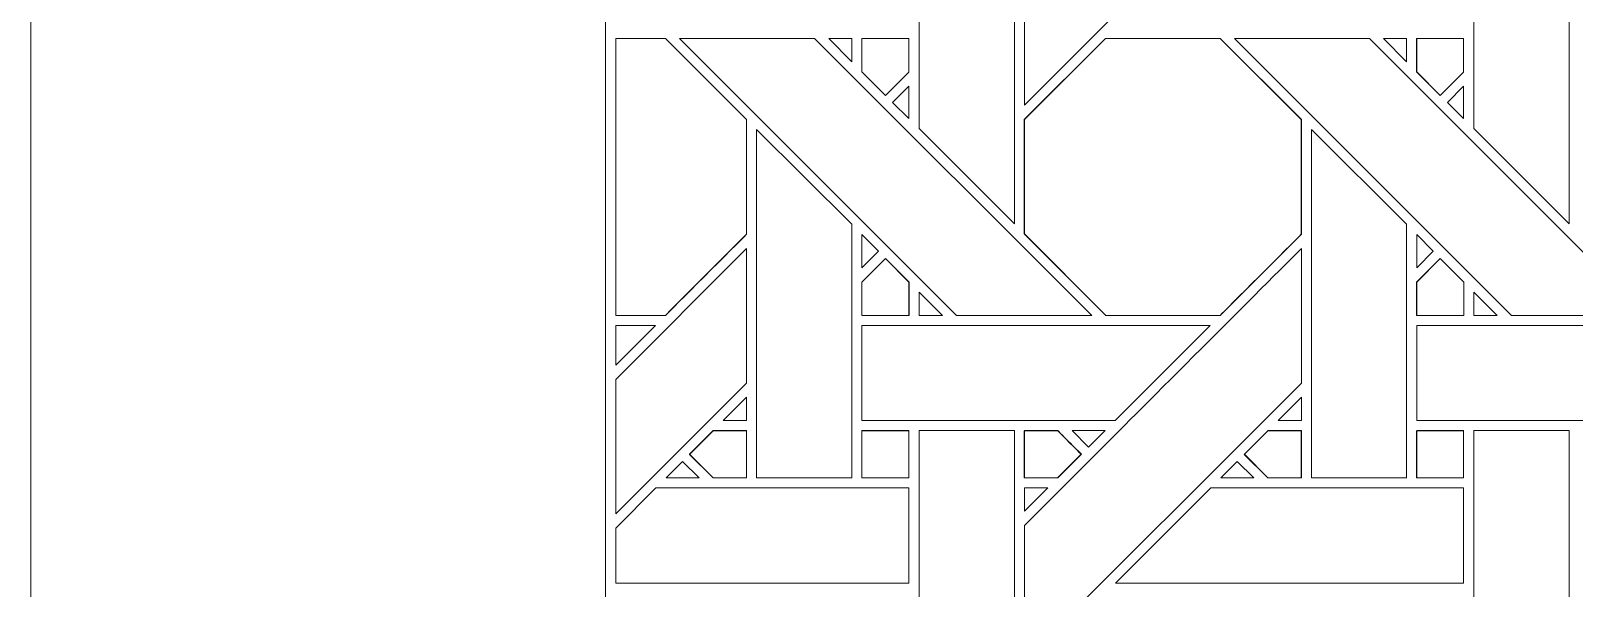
# Model space of a CAD drawing. Header units: inches. Extents: x 2.4 to 22.4, y -0.9 to 19.1.
# Drawn here: x 2.383 to 5.022, y 1.276 to 2.229 of the extents above; entities that cross this region are included whole.
import ezdxf

# ---------------------------------------------------------------- set-up
doc = ezdxf.new("R2010")
doc.units = ezdxf.units.IN
doc.header["$MEASUREMENT"] = 0
doc.layers.add('Design', color=7, linetype='Continuous', lineweight=0)

msp = doc.modelspace()

# ---------------------------------------------------------------- linework, layer by layer
at = {"layer": 'Design'}
for points, knots in [([(2.3829, 19.0948), (2.3829, 19.0948), (2.3829, -0.9052), (2.3829, -0.9052), (2.3829, -0.9052), (22.3829, -0.9052), (22.3829, -0.9052), (22.3829, -0.9052), (22.3829, 19.0948), (22.3829, 19.0948), (22.3829, 19.0948), (2.3829, 19.0948), (2.3829, 19.0948)], [0, 0, 0, 0, 1, 1, 1, 2, 2, 2, 3, 3, 3, 4, 4, 4, 4]), ([(3.3653, 18.1123), (3.3653, 18.1123), (3.3653, 0.0772), (3.3653, 0.0772), (3.3653, 0.0772), (21.4004, 0.0772), (21.4004, 0.0772), (21.4004, 0.0772), (21.4004, 18.1123), (21.4004, 18.1123), (21.4004, 18.1123), (3.3653, 18.1123), (3.3653, 18.1123)], [0, 0, 0, 0, 1, 1, 1, 2, 2, 2, 3, 3, 3, 4, 4, 4, 4]), ([(4.2182, 2.4683), (4.2676, 2.5174), (4.5, 2.7501), (4.5555, 2.8056), (4.5555, 2.8056), (4.5555, 2.5756), (4.5555, 2.5756), (4.5555, 2.5756), (4.0818, 2.1019), (4.0818, 2.1019), (4.0818, 2.1019), (4.0818, 2.332), (4.0818, 2.332), (4.0818, 2.332), (4.2182, 2.4683), (4.2182, 2.4683)], [0, 0, 0, 0, 1, 1, 1, 2, 2, 2, 3, 3, 3, 4, 4, 4, 5, 5, 5, 5]), ([(4.0647, 2.4941), (4.0647, 2.4941), (4.0647, 1.899), (4.0647, 1.899), (4.0647, 1.899), (3.9018, 2.0619), (3.9018, 2.0619), (3.9018, 2.0619), (3.9018, 2.4941), (3.9018, 2.4941), (3.9018, 2.4941), (4.0647, 2.4941), (4.0647, 2.4941)], [0, 0, 0, 0, 1, 1, 1, 2, 2, 2, 3, 3, 3, 4, 4, 4, 4]), ([(5.0134, 2.4941), (5.0134, 2.4941), (5.0134, 1.899), (5.0134, 1.899), (5.0134, 1.899), (4.8505, 2.0619), (4.8505, 2.0619), (4.8505, 2.0619), (4.8505, 2.4941), (4.8505, 2.4941), (4.8505, 2.4941), (5.0134, 2.4941), (5.0134, 2.4941)], [0, 0, 0, 0, 1, 1, 1, 2, 2, 2, 3, 3, 3, 4, 4, 4, 4]), ([(3.4679, 2.2161), (3.4679, 2.2161), (3.6066, 2.0774), (3.6066, 2.0774), (3.6066, 2.0774), (3.6066, 1.8812), (3.6066, 1.8812), (3.5888, 1.8632), (3.4769, 1.7515), (3.4679, 1.7425), (3.4679, 1.7425), (3.3829, 1.7425), (3.3829, 1.7425), (3.3829, 1.7425), (3.3829, 2.2161), (3.3829, 2.2161), (3.3829, 2.2161), (3.4679, 2.2161), (3.4679, 2.2161)], [0, 0, 0, 0, 1, 1, 1, 2, 2, 2, 3, 3, 3, 4, 4, 4, 5, 5, 5, 6, 6, 6, 6]), ([(3.468, 2.2161), (3.468, 2.2161), (3.6068, 2.0775), (3.6068, 2.0775), (3.6068, 2.0775), (3.6068, 1.8813), (3.6068, 1.8813), (3.589, 1.8634), (3.4771, 1.7516), (3.4681, 1.7425), (3.4681, 1.7425), (3.3829, 1.7425), (3.3829, 1.7425), (3.3829, 1.7425), (3.3829, 2.2161), (3.3829, 2.2161), (3.3829, 2.2161), (3.468, 2.2161), (3.468, 2.2161)], [0, 0, 0, 0, 1, 1, 1, 2, 2, 2, 3, 3, 3, 4, 4, 4, 5, 5, 5, 6, 6, 6, 6]), ([(3.4923, 2.2162), (3.4923, 2.2162), (3.7232, 2.2162), (3.7232, 2.2162), (3.7232, 2.2162), (4.1969, 1.7426), (4.1969, 1.7426), (4.1969, 1.7426), (3.9658, 1.7426), (3.9658, 1.7426), (3.9658, 1.7426), (3.4923, 2.2162), (3.4923, 2.2162)], [0, 0, 0, 0, 1, 1, 1, 2, 2, 2, 3, 3, 3, 4, 4, 4, 4]), ([(3.7473, 2.2162), (3.7473, 2.2162), (3.7868, 2.2162), (3.7868, 2.2162), (3.7868, 2.2162), (3.7868, 2.1764), (3.7868, 2.1764), (3.7868, 2.1764), (3.7473, 2.2162), (3.7473, 2.2162)], [0, 0, 0, 0, 1, 1, 1, 2, 2, 2, 3, 3, 3, 3]), ([(3.8841, 2.2161), (3.8841, 2.2161), (3.8841, 2.1585), (3.8841, 2.1585), (3.8841, 2.1585), (3.8441, 2.1186), (3.8441, 2.1186), (3.8441, 2.1186), (3.8038, 2.1589), (3.8038, 2.1589), (3.8038, 2.1589), (3.8038, 2.2161), (3.8038, 2.2161), (3.8038, 2.2161), (3.8841, 2.2161), (3.8841, 2.2161)], [0, 0, 0, 0, 1, 1, 1, 2, 2, 2, 3, 3, 3, 4, 4, 4, 5, 5, 5, 5]), ([(3.8443, 2.1187), (3.8443, 2.1187), (3.804, 2.159), (3.804, 2.159), (3.804, 2.159), (3.804, 2.2162), (3.804, 2.2162), (3.804, 2.2162), (3.8842, 2.2162), (3.8842, 2.2162), (3.8842, 2.2162), (3.8842, 2.1586), (3.8842, 2.1586), (3.8842, 2.1586), (3.8443, 2.1187), (3.8443, 2.1187)], [0, 0, 0, 0, 1, 1, 1, 2, 2, 2, 3, 3, 3, 4, 4, 4, 5, 5, 5, 5]), ([(4.2204, 2.2161), (4.2204, 2.2161), (4.4166, 2.2161), (4.4166, 2.2161), (4.4166, 2.2161), (4.5554, 2.0774), (4.5554, 2.0774), (4.5554, 2.0774), (4.5554, 1.8812), (4.5554, 1.8812), (4.5376, 1.8632), (4.4256, 1.7515), (4.4167, 1.7425), (4.4167, 1.7425), (4.2209, 1.7425), (4.2209, 1.7425), (4.2209, 1.7425), (4.0817, 1.8817), (4.0817, 1.8817), (4.0817, 1.8817), (4.0817, 2.0774), (4.0817, 2.0774), (4.0817, 2.0774), (4.2204, 2.2161), (4.2204, 2.2161)], [0, 0, 0, 0, 1, 1, 1, 2, 2, 2, 3, 3, 3, 4, 4, 4, 5, 5, 5, 6, 6, 6, 7, 7, 7, 8, 8, 8, 8]), ([(4.2205, 2.2162), (4.2205, 2.2162), (4.4168, 2.2162), (4.4168, 2.2162), (4.4168, 2.2162), (4.5555, 2.0775), (4.5555, 2.0775), (4.5555, 2.0775), (4.5555, 1.8813), (4.5555, 1.8813), (4.5377, 1.8634), (4.4258, 1.7517), (4.4168, 1.7426), (4.4168, 1.7426), (4.2211, 1.7426), (4.2211, 1.7426), (4.2211, 1.7426), (4.0818, 1.8818), (4.0818, 1.8818), (4.0818, 1.8818), (4.0818, 2.0775), (4.0818, 2.0775), (4.0818, 2.0775), (4.2205, 2.2162), (4.2205, 2.2162)], [0, 0, 0, 0, 1, 1, 1, 2, 2, 2, 3, 3, 3, 4, 4, 4, 5, 5, 5, 6, 6, 6, 7, 7, 7, 8, 8, 8, 8]), ([(4.6719, 2.2162), (4.6719, 2.2162), (5.1456, 1.7426), (5.1456, 1.7426), (5.1456, 1.7426), (4.9146, 1.7426), (4.9146, 1.7426), (4.9146, 1.7426), (4.441, 2.2162), (4.441, 2.2162), (4.441, 2.2162), (4.6719, 2.2162), (4.6719, 2.2162)], [0, 0, 0, 0, 1, 1, 1, 2, 2, 2, 3, 3, 3, 4, 4, 4, 4]), ([(4.7355, 2.2162), (4.7355, 2.2162), (4.7355, 2.1764), (4.7355, 2.1764), (4.7355, 2.1764), (4.6961, 2.2162), (4.6961, 2.2162), (4.6961, 2.2162), (4.7355, 2.2162), (4.7355, 2.2162)], [0, 0, 0, 0, 1, 1, 1, 2, 2, 2, 3, 3, 3, 3]), ([(4.8328, 2.2161), (4.8328, 2.2161), (4.8328, 2.1585), (4.8328, 2.1585), (4.8328, 2.1585), (4.7929, 2.1186), (4.7929, 2.1186), (4.7929, 2.1186), (4.7526, 2.1589), (4.7526, 2.1589), (4.7526, 2.1589), (4.7526, 2.2161), (4.7526, 2.2161), (4.7526, 2.2161), (4.8328, 2.2161), (4.8328, 2.2161)], [0, 0, 0, 0, 1, 1, 1, 2, 2, 2, 3, 3, 3, 4, 4, 4, 5, 5, 5, 5]), ([(4.793, 2.1187), (4.793, 2.1187), (4.7527, 2.159), (4.7527, 2.159), (4.7527, 2.159), (4.7527, 2.2162), (4.7527, 2.2162), (4.7527, 2.2162), (4.833, 2.2162), (4.833, 2.2162), (4.833, 2.2162), (4.833, 2.1586), (4.833, 2.1586), (4.833, 2.1586), (4.793, 2.1187), (4.793, 2.1187)], [0, 0, 0, 0, 1, 1, 1, 2, 2, 2, 3, 3, 3, 4, 4, 4, 5, 5, 5, 5]), ([(3.8842, 2.1344), (3.8842, 2.1344), (3.8842, 2.0792), (3.8842, 2.0792), (3.8842, 2.0792), (3.8565, 2.1066), (3.8565, 2.1066), (3.8565, 2.1066), (3.8842, 2.1344), (3.8842, 2.1344)], [0, 0, 0, 0, 1, 1, 1, 2, 2, 2, 3, 3, 3, 3]), ([(4.833, 2.1344), (4.833, 2.1344), (4.833, 2.0792), (4.833, 2.0792), (4.833, 2.0792), (4.8052, 2.1066), (4.8052, 2.1066), (4.8052, 2.1066), (4.833, 2.1344), (4.833, 2.1344)], [0, 0, 0, 0, 1, 1, 1, 2, 2, 2, 3, 3, 3, 3]), ([(3.7867, 1.4646), (3.7867, 1.4646), (3.6239, 1.4646), (3.6239, 1.4646), (3.6239, 1.4646), (3.6239, 2.0604), (3.6239, 2.0604), (3.6239, 2.0604), (3.7867, 1.8983), (3.7867, 1.8983), (3.7867, 1.8983), (3.7867, 1.4646), (3.7867, 1.4646)], [0, 0, 0, 0, 1, 1, 1, 2, 2, 2, 3, 3, 3, 4, 4, 4, 4]), ([(4.7354, 1.4646), (4.7354, 1.4646), (4.5727, 1.4646), (4.5727, 1.4646), (4.5727, 1.4646), (4.5727, 2.0604), (4.5727, 2.0604), (4.5727, 2.0604), (4.7354, 1.8983), (4.7354, 1.8983), (4.7354, 1.8983), (4.7354, 1.4646), (4.7354, 1.4646)], [0, 0, 0, 0, 1, 1, 1, 2, 2, 2, 3, 3, 3, 4, 4, 4, 4]), ([(3.804, 1.824), (3.804, 1.824), (3.804, 1.8808), (3.804, 1.8808), (3.804, 1.8808), (3.8322, 1.8522), (3.8322, 1.8522), (3.8322, 1.8522), (3.804, 1.824), (3.804, 1.824)], [0, 0, 0, 0, 1, 1, 1, 2, 2, 2, 3, 3, 3, 3]), ([(4.7527, 1.824), (4.7527, 1.824), (4.7527, 1.8808), (4.7527, 1.8808), (4.7527, 1.8808), (4.7809, 1.8522), (4.7809, 1.8522), (4.7809, 1.8522), (4.7527, 1.824), (4.7527, 1.824)], [0, 0, 0, 0, 1, 1, 1, 2, 2, 2, 3, 3, 3, 3]), ([(3.6068, 1.8569), (3.6068, 1.8569), (3.6068, 1.6268), (3.6068, 1.6268), (3.6068, 1.6268), (3.3829, 1.4029), (3.3829, 1.4029), (3.3829, 1.4029), (3.3829, 1.6328), (3.3829, 1.6328), (3.3829, 1.6328), (3.6068, 1.8569), (3.6068, 1.8569)], [0, 0, 0, 0, 1, 1, 1, 2, 2, 2, 3, 3, 3, 4, 4, 4, 4]), ([(4.2182, 1.5196), (4.2676, 1.5687), (4.5001, 1.8014), (4.5555, 1.8569), (4.5555, 1.8569), (4.5555, 1.6268), (4.5555, 1.6268), (4.5555, 1.6268), (4.0818, 1.1532), (4.0818, 1.1532), (4.0818, 1.1532), (4.0818, 1.3833), (4.0818, 1.3833), (4.0818, 1.3833), (4.2182, 1.5196), (4.2182, 1.5196)], [0, 0, 0, 0, 1, 1, 1, 2, 2, 2, 3, 3, 3, 4, 4, 4, 5, 5, 5, 5]), ([(3.8038, 1.7422), (3.8038, 1.7422), (3.8038, 1.7995), (3.8038, 1.7995), (3.8038, 1.7995), (3.8442, 1.8399), (3.8442, 1.8399), (3.8442, 1.8399), (3.8845, 1.7995), (3.8845, 1.7995), (3.8845, 1.7995), (3.8845, 1.7422), (3.8845, 1.7422), (3.8845, 1.7422), (3.8038, 1.7422), (3.8038, 1.7422)], [0, 0, 0, 0, 1, 1, 1, 2, 2, 2, 3, 3, 3, 4, 4, 4, 5, 5, 5, 5]), ([(3.8443, 1.84), (3.8443, 1.84), (3.8847, 1.7996), (3.8847, 1.7996), (3.8847, 1.7996), (3.8847, 1.7424), (3.8847, 1.7424), (3.8847, 1.7424), (3.804, 1.7424), (3.804, 1.7424), (3.804, 1.7424), (3.804, 1.7996), (3.804, 1.7996), (3.804, 1.7996), (3.8443, 1.84), (3.8443, 1.84)], [0, 0, 0, 0, 1, 1, 1, 2, 2, 2, 3, 3, 3, 4, 4, 4, 5, 5, 5, 5]), ([(4.7526, 1.7422), (4.7526, 1.7422), (4.7526, 1.7995), (4.7526, 1.7995), (4.7526, 1.7995), (4.7929, 1.8399), (4.7929, 1.8399), (4.7929, 1.8399), (4.8332, 1.7995), (4.8332, 1.7995), (4.8332, 1.7995), (4.8332, 1.7422), (4.8332, 1.7422), (4.8332, 1.7422), (4.7526, 1.7422), (4.7526, 1.7422)], [0, 0, 0, 0, 1, 1, 1, 2, 2, 2, 3, 3, 3, 4, 4, 4, 5, 5, 5, 5]), ([(4.7931, 1.84), (4.7931, 1.84), (4.8334, 1.7996), (4.8334, 1.7996), (4.8334, 1.7996), (4.8334, 1.7424), (4.8334, 1.7424), (4.8334, 1.7424), (4.7527, 1.7424), (4.7527, 1.7424), (4.7527, 1.7424), (4.7527, 1.7996), (4.7527, 1.7996), (4.7527, 1.7996), (4.7931, 1.84), (4.7931, 1.84)], [0, 0, 0, 0, 1, 1, 1, 2, 2, 2, 3, 3, 3, 4, 4, 4, 5, 5, 5, 5]), ([(3.9416, 1.7426), (3.9416, 1.7426), (3.9019, 1.7426), (3.9019, 1.7426), (3.9019, 1.7426), (3.9019, 1.7824), (3.9019, 1.7824), (3.9019, 1.7824), (3.9416, 1.7426), (3.9416, 1.7426)], [0, 0, 0, 0, 1, 1, 1, 2, 2, 2, 3, 3, 3, 3]), ([(4.8506, 1.7426), (4.8506, 1.7426), (4.8506, 1.7824), (4.8506, 1.7824), (4.8506, 1.7824), (4.8904, 1.7426), (4.8904, 1.7426), (4.8904, 1.7426), (4.8506, 1.7426), (4.8506, 1.7426)], [0, 0, 0, 0, 1, 1, 1, 2, 2, 2, 3, 3, 3, 3]), ([(3.451, 1.7253), (3.451, 1.7253), (3.3829, 1.6572), (3.3829, 1.6572), (3.3829, 1.6572), (3.3829, 1.7253), (3.3829, 1.7253), (3.3829, 1.7253), (3.451, 1.7253), (3.451, 1.7253)], [0, 0, 0, 0, 1, 1, 1, 2, 2, 2, 3, 3, 3, 3]), ([(3.804, 1.7253), (3.804, 1.7253), (4.3997, 1.7253), (4.3997, 1.7253), (4.3997, 1.7253), (4.237, 1.5627), (4.237, 1.5627), (4.237, 1.5627), (3.804, 1.5627), (3.804, 1.5627), (3.804, 1.5627), (3.804, 1.7253), (3.804, 1.7253)], [0, 0, 0, 0, 1, 1, 1, 2, 2, 2, 3, 3, 3, 4, 4, 4, 4]), ([(4.7527, 1.5627), (4.7527, 1.5627), (4.7527, 1.7253), (4.7527, 1.7253), (4.7527, 1.7253), (5.3484, 1.7253), (5.3484, 1.7253), (5.3484, 1.7253), (5.1857, 1.5627), (5.1857, 1.5627), (5.1857, 1.5627), (4.7527, 1.5627), (4.7527, 1.5627)], [0, 0, 0, 0, 1, 1, 1, 2, 2, 2, 3, 3, 3, 4, 4, 4, 4]), ([(3.567, 1.5627), (3.567, 1.5627), (3.6068, 1.6024), (3.6068, 1.6024), (3.6068, 1.6024), (3.6068, 1.5627), (3.6068, 1.5627), (3.6068, 1.5627), (3.567, 1.5627), (3.567, 1.5627)], [0, 0, 0, 0, 1, 1, 1, 2, 2, 2, 3, 3, 3, 3]), ([(4.5158, 1.5627), (4.5158, 1.5627), (4.5555, 1.6024), (4.5555, 1.6024), (4.5555, 1.6024), (4.5555, 1.5627), (4.5555, 1.5627), (4.5555, 1.5627), (4.5158, 1.5627), (4.5158, 1.5627)], [0, 0, 0, 0, 1, 1, 1, 2, 2, 2, 3, 3, 3, 3]), ([(3.5495, 1.4645), (3.5495, 1.4645), (3.5092, 1.5048), (3.5092, 1.5048), (3.5092, 1.5048), (3.5496, 1.5453), (3.5496, 1.5453), (3.5496, 1.5453), (3.6066, 1.5453), (3.6066, 1.5453), (3.6066, 1.5453), (3.6066, 1.4645), (3.6066, 1.4645), (3.6066, 1.4645), (3.5495, 1.4645), (3.5495, 1.4645)], [0, 0, 0, 0, 1, 1, 1, 2, 2, 2, 3, 3, 3, 4, 4, 4, 5, 5, 5, 5]), ([(3.5093, 1.505), (3.5093, 1.505), (3.5498, 1.5454), (3.5498, 1.5454), (3.5498, 1.5454), (3.6068, 1.5454), (3.6068, 1.5454), (3.6068, 1.5454), (3.6068, 1.4646), (3.6068, 1.4646), (3.6068, 1.4646), (3.5497, 1.4646), (3.5497, 1.4646), (3.5497, 1.4646), (3.5093, 1.505), (3.5093, 1.505)], [0, 0, 0, 0, 1, 1, 1, 2, 2, 2, 3, 3, 3, 4, 4, 4, 5, 5, 5, 5]), ([(3.8038, 1.5453), (3.8038, 1.5453), (3.8841, 1.5453), (3.8841, 1.5453), (3.8841, 1.5453), (3.8841, 1.4645), (3.8841, 1.4645), (3.8841, 1.4645), (3.8038, 1.4645), (3.8038, 1.4645), (3.8038, 1.4645), (3.8038, 1.5453), (3.8038, 1.5453)], [0, 0, 0, 0, 1, 1, 1, 2, 2, 2, 3, 3, 3, 4, 4, 4, 4]), ([(3.804, 1.5454), (3.804, 1.5454), (3.8842, 1.5454), (3.8842, 1.5454), (3.8842, 1.5454), (3.8842, 1.4646), (3.8842, 1.4646), (3.8842, 1.4646), (3.804, 1.4646), (3.804, 1.4646), (3.804, 1.4646), (3.804, 1.5454), (3.804, 1.5454)], [0, 0, 0, 0, 1, 1, 1, 2, 2, 2, 3, 3, 3, 4, 4, 4, 4]), ([(4.0647, 1.5454), (4.0647, 1.5454), (4.0647, 0.9503), (4.0647, 0.9503), (4.0647, 0.9503), (3.9018, 1.1132), (3.9018, 1.1132), (3.9018, 1.1132), (3.9018, 1.5454), (3.9018, 1.5454), (3.9018, 1.5454), (4.0647, 1.5454), (4.0647, 1.5454)], [0, 0, 0, 0, 1, 1, 1, 2, 2, 2, 3, 3, 3, 4, 4, 4, 4]), ([(4.1388, 1.5453), (4.1439, 1.5401), (4.1747, 1.5093), (4.1791, 1.5049), (4.1791, 1.5049), (4.1387, 1.4645), (4.1387, 1.4645), (4.1387, 1.4645), (4.0817, 1.4645), (4.0817, 1.4645), (4.0817, 1.4645), (4.0817, 1.5453), (4.0817, 1.5453), (4.0817, 1.5453), (4.1388, 1.5453), (4.1388, 1.5453)], [0, 0, 0, 0, 1, 1, 1, 2, 2, 2, 3, 3, 3, 4, 4, 4, 5, 5, 5, 5]), ([(4.1641, 1.5202), (4.1641, 1.5202), (4.1793, 1.505), (4.1793, 1.505), (4.1793, 1.505), (4.1388, 1.4646), (4.1388, 1.4646), (4.1388, 1.4646), (4.0818, 1.4646), (4.0818, 1.4646), (4.0818, 1.4646), (4.0818, 1.5454), (4.0818, 1.5454), (4.0818, 1.5454), (4.1389, 1.5454), (4.1389, 1.5454), (4.1444, 1.5399), (4.1546, 1.5297), (4.1641, 1.5202)], [0, 0, 0, 0, 1, 1, 1, 2, 2, 2, 3, 3, 3, 4, 4, 4, 5, 5, 5, 6, 6, 6, 6]), ([(4.1633, 1.5454), (4.1633, 1.5454), (4.2197, 1.5454), (4.2197, 1.5454), (4.2197, 1.5454), (4.1915, 1.5172), (4.1915, 1.5172), (4.1915, 1.5172), (4.1633, 1.5454), (4.1633, 1.5454)], [0, 0, 0, 0, 1, 1, 1, 2, 2, 2, 3, 3, 3, 3]), ([(4.4983, 1.4645), (4.4983, 1.4645), (4.4579, 1.5048), (4.4579, 1.5048), (4.4579, 1.5048), (4.4983, 1.5453), (4.4983, 1.5453), (4.4983, 1.5453), (4.5554, 1.5453), (4.5554, 1.5453), (4.5554, 1.5453), (4.5554, 1.4645), (4.5554, 1.4645), (4.5554, 1.4645), (4.4983, 1.4645), (4.4983, 1.4645)], [0, 0, 0, 0, 1, 1, 1, 2, 2, 2, 3, 3, 3, 4, 4, 4, 5, 5, 5, 5]), ([(4.5555, 1.5454), (4.5555, 1.5454), (4.5555, 1.4646), (4.5555, 1.4646), (4.5555, 1.4646), (4.4984, 1.4646), (4.4984, 1.4646), (4.4984, 1.4646), (4.4581, 1.505), (4.4581, 1.505), (4.4581, 1.505), (4.4985, 1.5454), (4.4985, 1.5454), (4.4985, 1.5454), (4.5555, 1.5454), (4.5555, 1.5454)], [0, 0, 0, 0, 1, 1, 1, 2, 2, 2, 3, 3, 3, 4, 4, 4, 5, 5, 5, 5]), ([(4.7526, 1.5453), (4.7526, 1.5453), (4.8328, 1.5453), (4.8328, 1.5453), (4.8328, 1.5453), (4.8328, 1.4645), (4.8328, 1.4645), (4.8328, 1.4645), (4.7526, 1.4645), (4.7526, 1.4645), (4.7526, 1.4645), (4.7526, 1.5453), (4.7526, 1.5453)], [0, 0, 0, 0, 1, 1, 1, 2, 2, 2, 3, 3, 3, 4, 4, 4, 4]), ([(4.833, 1.5454), (4.833, 1.5454), (4.833, 1.4646), (4.833, 1.4646), (4.833, 1.4646), (4.7527, 1.4646), (4.7527, 1.4646), (4.7527, 1.4646), (4.7527, 1.5454), (4.7527, 1.5454), (4.7527, 1.5454), (4.833, 1.5454), (4.833, 1.5454)], [0, 0, 0, 0, 1, 1, 1, 2, 2, 2, 3, 3, 3, 4, 4, 4, 4]), ([(5.0134, 1.5454), (5.0134, 1.5454), (5.0134, 0.9503), (5.0134, 0.9503), (5.0134, 0.9503), (4.8505, 1.1132), (4.8505, 1.1132), (4.8505, 1.1132), (4.8505, 1.5454), (4.8505, 1.5454), (4.8505, 1.5454), (5.0134, 1.5454), (5.0134, 1.5454)], [0, 0, 0, 0, 1, 1, 1, 2, 2, 2, 3, 3, 3, 4, 4, 4, 4]), ([(3.5255, 1.4646), (3.5255, 1.4646), (3.469, 1.4646), (3.469, 1.4646), (3.469, 1.4646), (3.4972, 1.4929), (3.4972, 1.4929), (3.4972, 1.4929), (3.5255, 1.4646), (3.5255, 1.4646)], [0, 0, 0, 0, 1, 1, 1, 2, 2, 2, 3, 3, 3, 3]), ([(4.4742, 1.4646), (4.4742, 1.4646), (4.4177, 1.4646), (4.4177, 1.4646), (4.4177, 1.4646), (4.4459, 1.4929), (4.4459, 1.4929), (4.4459, 1.4929), (4.4742, 1.4646), (4.4742, 1.4646)], [0, 0, 0, 0, 1, 1, 1, 2, 2, 2, 3, 3, 3, 3]), ([(3.4518, 1.4475), (3.4518, 1.4475), (3.8842, 1.4475), (3.8842, 1.4475), (3.8842, 1.4475), (3.8842, 1.2846), (3.8842, 1.2846), (3.8842, 1.2846), (3.3829, 1.2846), (3.3829, 1.2846), (3.3829, 1.2846), (3.3829, 1.3785), (3.3829, 1.3785), (3.3829, 1.3785), (3.4518, 1.4475), (3.4518, 1.4475)], [0, 0, 0, 0, 1, 1, 1, 2, 2, 2, 3, 3, 3, 4, 4, 4, 5, 5, 5, 5]), ([(4.1217, 1.4475), (4.1217, 1.4475), (4.0818, 1.4076), (4.0818, 1.4076), (4.0818, 1.4076), (4.0818, 1.4475), (4.0818, 1.4475), (4.0818, 1.4475), (4.1217, 1.4475), (4.1217, 1.4475)], [0, 0, 0, 0, 1, 1, 1, 2, 2, 2, 3, 3, 3, 3]), ([(4.833, 1.4475), (4.833, 1.4475), (4.833, 1.2846), (4.833, 1.2846), (4.833, 1.2846), (4.2377, 1.2846), (4.2377, 1.2846), (4.2377, 1.2846), (4.4005, 1.4475), (4.4005, 1.4475), (4.4005, 1.4475), (4.833, 1.4475), (4.833, 1.4475)], [0, 0, 0, 0, 1, 1, 1, 2, 2, 2, 3, 3, 3, 4, 4, 4, 4])]:
    msp.add_open_spline(points, degree=3, knots=knots, dxfattribs=at)

doc.saveas('drawing.dxf')
